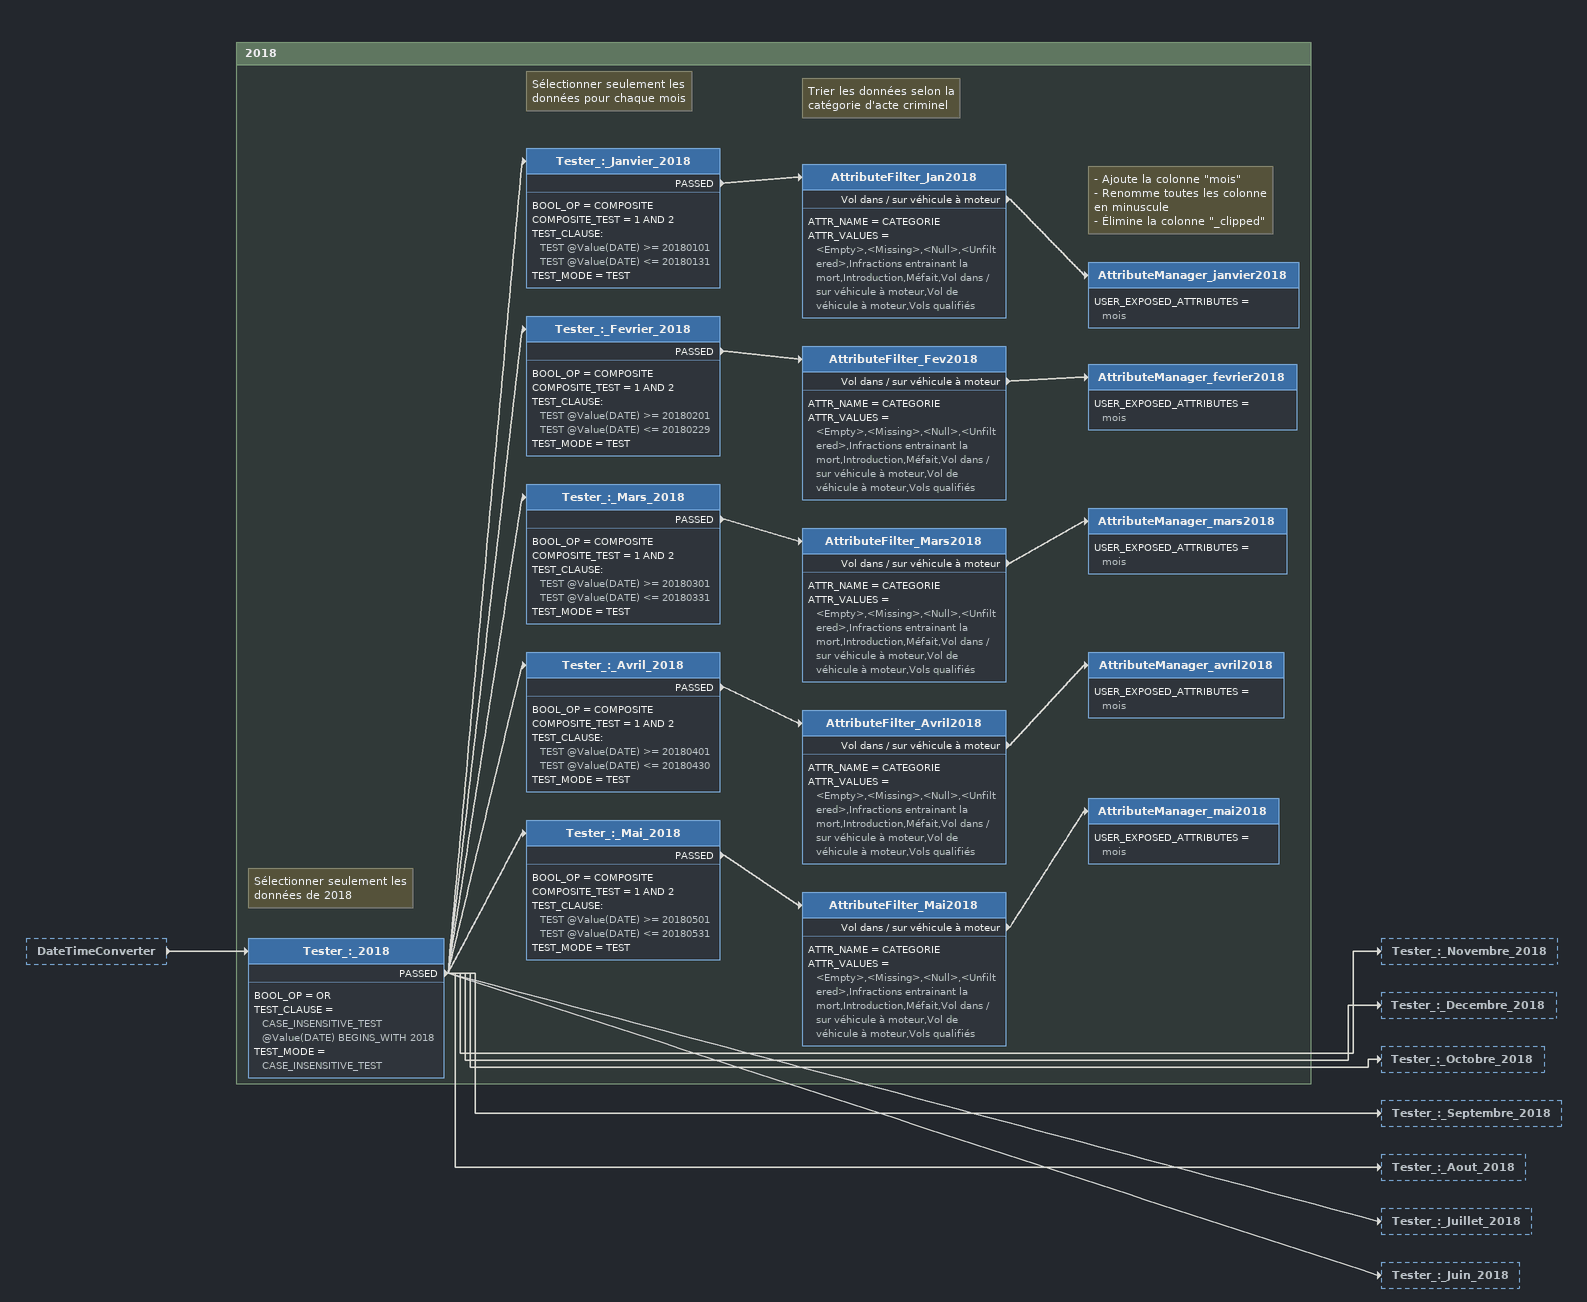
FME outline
DateTimeConverter [outside]
    -> Tester_:_2018

Bookmark: 2018
Note: Sélectionner seulement les données de 2018
Tester_:_2018
    BOOL_OP = OR
    TEST_CLAUSE = CASE_INSENSITIVE_TEST @Value(DATE) BEGINS_WITH 2018
    TEST_MODE = CASE_INSENSITIVE_TEST
    PASSED -> Tester_:_Novembre_2018
    PASSED -> Tester_:_Decembre_2018
    PASSED -> Tester_:_Octobre_2018
    PASSED -> Tester_:_Septembre_2018
    PASSED -> Tester_:_Aout_2018
    PASSED -> Tester_:_Juillet_2018
    PASSED -> Tester_:_Juin_2018
    PASSED -> Tester_:_Mai_2018
    PASSED -> Tester_:_Avril_2018
    PASSED -> Tester_:_Mars_2018
    PASSED -> Tester_:_Fevrier_2018
    PASSED -> Tester_:_Janvier_2018
Note: Sélectionner seulement les données pour chaque mois
Tester_:_Janvier_2018
    BOOL_OP = COMPOSITE
    COMPOSITE_TEST = 1 AND 2
    TEST_CLAUSE:
      TEST @Value(DATE) >= 20180101
      TEST @Value(DATE) <= 20180131
    TEST_MODE = TEST
    PASSED -> AttributeFilter_Jan2018
Note: Trier les données selon la catégorie d'acte criminel
AttributeFilter_Jan2018
    ATTR_NAME = CATEGORIE
    ATTR_VALUES = <Empty>,<Missing>,<Null>,<Unfiltered>,Infractions entrainant la mort,Introduction,Méfait,Vol dans / sur véhicule à moteur,Vol de véhicule à moteur,Vols qualifiés
    Vol dans / sur véhicule à moteur -> AttributeManager_janvier2018
Note: - Ajoute la colonne "mois" / - Renomme toutes les colonne en minuscule / - Élimine la colonne "_clipped"
AttributeManager_janvier2018
    USER_EXPOSED_ATTRIBUTES = mois
Tester_:_Fevrier_2018
    BOOL_OP = COMPOSITE
    COMPOSITE_TEST = 1 AND 2
    TEST_CLAUSE:
      TEST @Value(DATE) >= 20180201
      TEST @Value(DATE) <= 20180229
    TEST_MODE = TEST
    PASSED -> AttributeFilter_Fev2018
AttributeFilter_Fev2018
    ATTR_NAME = CATEGORIE
    ATTR_VALUES = <Empty>,<Missing>,<Null>,<Unfiltered>,Infractions entrainant la mort,Introduction,Méfait,Vol dans / sur véhicule à moteur,Vol de véhicule à moteur,Vols qualifiés
    Vol dans / sur véhicule à moteur -> AttributeManager_fevrier2018
AttributeManager_fevrier2018
    USER_EXPOSED_ATTRIBUTES = mois
Tester_:_Mars_2018
    BOOL_OP = COMPOSITE
    COMPOSITE_TEST = 1 AND 2
    TEST_CLAUSE:
      TEST @Value(DATE) >= 20180301
      TEST @Value(DATE) <= 20180331
    TEST_MODE = TEST
    PASSED -> AttributeFilter_Mars2018
AttributeFilter_Mars2018
    ATTR_NAME = CATEGORIE
    ATTR_VALUES = <Empty>,<Missing>,<Null>,<Unfiltered>,Infractions entrainant la mort,Introduction,Méfait,Vol dans / sur véhicule à moteur,Vol de véhicule à moteur,Vols qualifiés
    Vol dans / sur véhicule à moteur -> AttributeManager_mars2018
AttributeManager_mars2018
    USER_EXPOSED_ATTRIBUTES = mois
Tester_:_Avril_2018
    BOOL_OP = COMPOSITE
    COMPOSITE_TEST = 1 AND 2
    TEST_CLAUSE:
      TEST @Value(DATE) >= 20180401
      TEST @Value(DATE) <= 20180430
    TEST_MODE = TEST
    PASSED -> AttributeFilter_Avril2018
AttributeFilter_Avril2018
    ATTR_NAME = CATEGORIE
    ATTR_VALUES = <Empty>,<Missing>,<Null>,<Unfiltered>,Infractions entrainant la mort,Introduction,Méfait,Vol dans / sur véhicule à moteur,Vol de véhicule à moteur,Vols qualifiés
    Vol dans / sur véhicule à moteur -> AttributeManager_avril2018
AttributeManager_avril2018
    USER_EXPOSED_ATTRIBUTES = mois
Tester_:_Mai_2018
    BOOL_OP = COMPOSITE
    COMPOSITE_TEST = 1 AND 2
    TEST_CLAUSE:
      TEST @Value(DATE) >= 20180501
      TEST @Value(DATE) <= 20180531
    TEST_MODE = TEST
    PASSED -> AttributeFilter_Mai2018
AttributeFilter_Mai2018
    ATTR_NAME = CATEGORIE
    ATTR_VALUES = <Empty>,<Missing>,<Null>,<Unfiltered>,Infractions entrainant la mort,Introduction,Méfait,Vol dans / sur véhicule à moteur,Vol de véhicule à moteur,Vols qualifiés
    Vol dans / sur véhicule à moteur -> AttributeManager_mai2018
AttributeManager_mai2018
    USER_EXPOSED_ATTRIBUTES = mois
